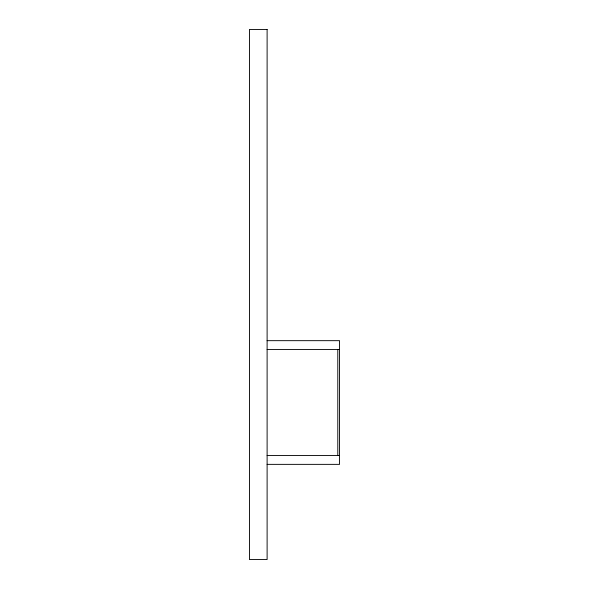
<?xml version="1.0" encoding="UTF-8"?>
<svg xmlns="http://www.w3.org/2000/svg" width="589" height="589" viewBox="0 0 589 589"><rect width="100%" height="100%" fill="white"/><g stroke="black" fill="none" stroke-linecap="round" stroke-linejoin="round"><path stroke-width="0.88" d="M267.111 340.67L339.558 340.67L339.558 464.36L267.111 464.36M267.111 349.505L339.558 349.505M267.111 455.525L339.558 455.525M337.791 349.505L337.791 455.525M267.111 29.45L249.441 29.45L249.441 559.55L267.111 559.55L267.111 29.45"/></g></svg>
